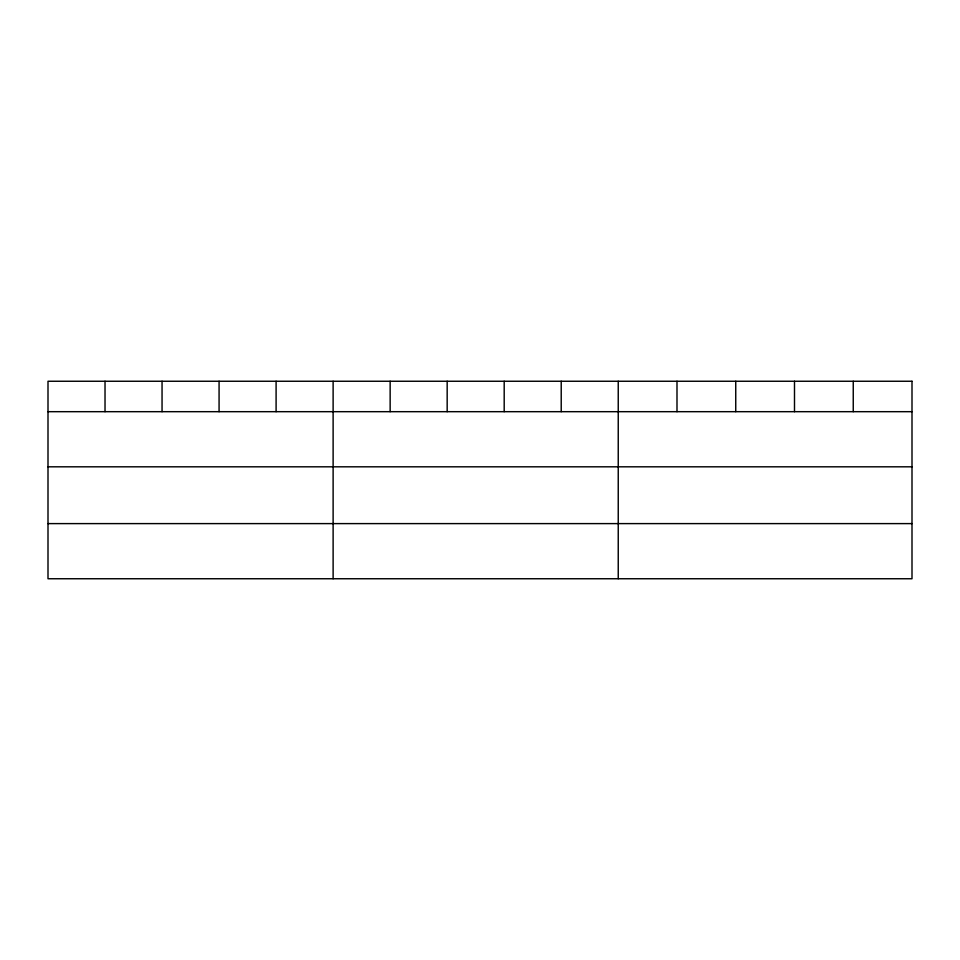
<?xml version="1.0" encoding="UTF-8"?>
<svg xmlns="http://www.w3.org/2000/svg" width="960" height="960" viewBox="0 0 960 960"><rect width="100%" height="100%" fill="white"/><g stroke="black" fill="none" stroke-linecap="round" stroke-linejoin="round"><path stroke-width="1.44" d="M48 411.684L912 411.684M48 466.812L912 466.812M48 523.608L912 523.608M853.248 381.252L853.248 411.684M794.496 381.252L794.496 411.684M735.744 381.252L735.744 411.684M676.992 381.252L676.992 411.684M618.24 381.252L618.24 578.748M561.216 381.252L561.216 411.684M504.192 381.252L504.192 411.684M447.168 381.252L447.168 411.684M390.144 381.252L390.144 411.684M333.12 381.252L333.12 578.748M276.096 381.252L276.096 411.684M219.072 381.252L219.072 411.684M162.048 381.252L162.048 411.684M105.024 381.252L105.024 411.684M912 381.252L48 381.252L48 578.748L912 578.748L912 381.252"/></g></svg>
